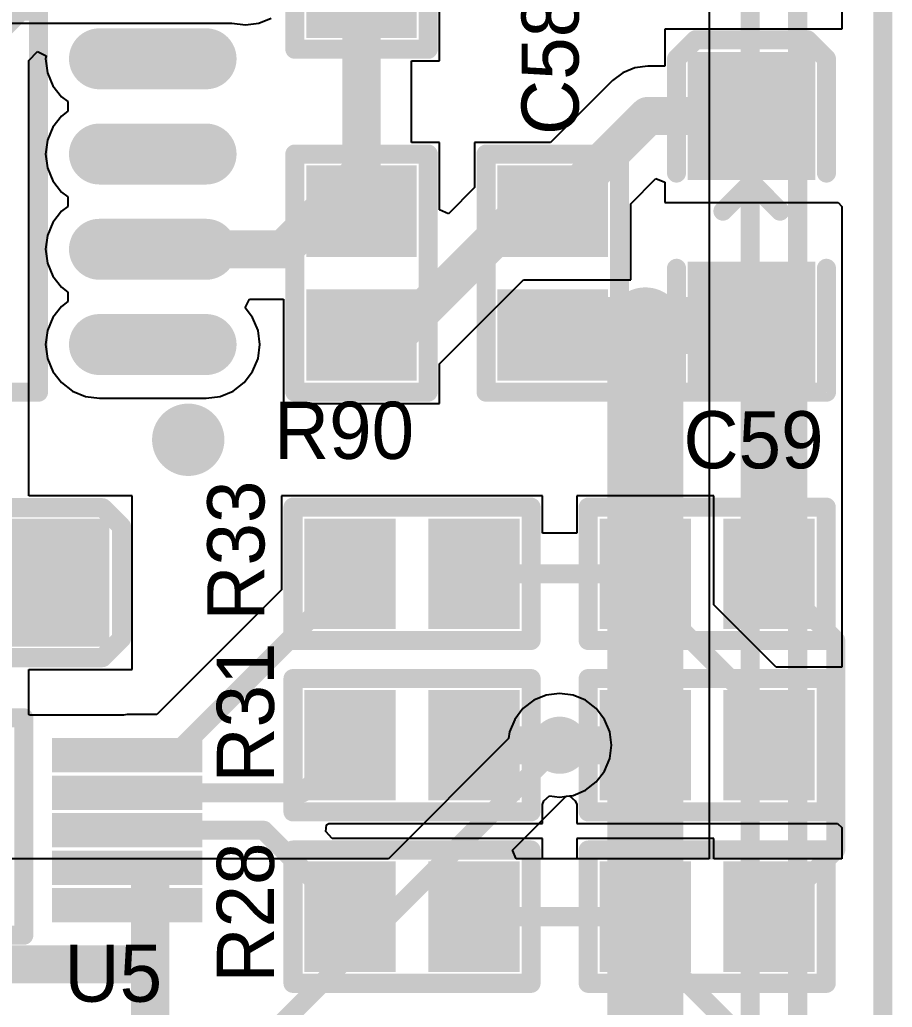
# Model space of a CAD drawing. Extents: x 1012 to 1122, y 1012 to 1122.
# Drawn here: x 1110.27 to 1121.91, y 1055.17 to 1068.34 of the extents above; entities that cross this region are included whole.
import ezdxf

# ---------------------------------------------------------------- set-up
doc = ezdxf.new("R2010")
doc.units = 0
doc.layers.get('0').update_dxf_attribs({"linetype": 'CONTINUOUS'})
for name, color, linetype in [('BOTTOMLAYER', 5, 'CONTINUOUS'), ('BOTTOMSOLDER', 6, 'CONTINUOUS'), ('KEEPOUTLAYER', 6, 'CONTINUOUS'), ('MECHANICAL1', 6, 'CONTINUOUS'), ('MULTILAYER', 9, 'CONTINUOUS'), ('TOPLAYER', 1, 'CONTINUOUS'), ('TOPOVERLAY', 2, 'CONTINUOUS'), ('TOPPASTE', 8, 'CONTINUOUS'), ('TOPSOLDER', 216, 'CONTINUOUS')]:
    doc.layers.add(name, color=color, linetype=linetype)

# ---------------------------------------------------------------- blocks, each defined once
blk = doc.blocks.new('CC0603_10')
at = {"layer": 'TOPLAYER'}
for points in [[(-0.508, -0.635), (0.508, -0.635), (-0.508, 0.635), (0.508, 0.635)], [(1.143, -0.635), (2.159, -0.635), (1.143, 0.635), (2.159, 0.635)]]:
    blk.add_solid(points, dxfattribs=at)
at = {"layer": 'TOPOVERLAY', "const_width": 0.254}
for points in [[(-0.762, -0.889), (-0.762, 0.889)], [(-0.762, 0.889), (-0.508, 0.889)], [(-0.508, 0.889), (2.413, 0.889)], [(2.413, -0.889), (2.413, 0.889)], [(-0.762, -0.889), (2.413, -0.889)]]:
    blk.add_lwpolyline(points, dxfattribs=at)
at = {"layer": 'TOPOVERLAY', "const_width": 0.127}
for points in [[(-0.8255, 0.889, 1), (-0.6985, 0.889, 1)], [(-0.8255, 0.889, 1), (-0.6985, 0.889, 1)], [(-0.5715, 0.889, 1), (-0.4445, 0.889, 1)], [(-0.5715, 0.889, 1), (-0.4445, 0.889, 1)], [(2.3495, 0.889, 1), (2.4765, 0.889, 1)], [(2.3495, 0.889, 1), (2.4765, 0.889, 1)], [(-0.8255, -0.889, 1), (-0.6985, -0.889, 1)], [(-0.8255, -0.889, 1), (-0.6985, -0.889, 1)], [(2.3495, -0.889, 1), (2.4765, -0.889, 1)], [(2.3495, -0.889, 1), (2.4765, -0.889, 1)]]:
    blk.add_lwpolyline(points, format="xyb", close=True, dxfattribs=at)
at = {"layer": 'TOPPASTE'}
for points in [[(-0.508, -0.635), (0.508, -0.635), (-0.508, 0.635), (0.508, 0.635)], [(1.143, -0.635), (2.159, -0.635), (1.143, 0.635), (2.159, 0.635)]]:
    blk.add_solid(points, dxfattribs=at)
at = {"layer": 'TOPSOLDER'}
for points in [[(-0.6096, -0.7366), (0.6096, -0.7366), (-0.6096, 0.7366), (0.6096, 0.7366)], [(1.0414, -0.7366), (2.2606, -0.7366), (1.0414, 0.7366), (2.2606, 0.7366)]]:
    blk.add_solid(points, dxfattribs=at)
blk = doc.blocks.new('CC0603_11')
at = {"layer": 'TOPLAYER'}
for points in [[(-0.508, -0.635), (0.508, -0.635), (-0.508, 0.635), (0.508, 0.635)], [(1.143, -0.635), (2.159, -0.635), (1.143, 0.635), (2.159, 0.635)]]:
    blk.add_solid(points, dxfattribs=at)
at = {"layer": 'TOPOVERLAY', "const_width": 0.254}
for points in [[(-0.762, -0.889), (-0.762, 0.889)], [(-0.762, 0.889), (-0.508, 0.889)], [(-0.508, 0.889), (2.413, 0.889)], [(2.413, -0.889), (2.413, 0.889)], [(-0.762, -0.889), (2.413, -0.889)]]:
    blk.add_lwpolyline(points, dxfattribs=at)
at = {"layer": 'TOPOVERLAY', "const_width": 0.127}
for points in [[(-0.8255, 0.889, 1), (-0.6985, 0.889, 1)], [(-0.8255, 0.889, 1), (-0.6985, 0.889, 1)], [(-0.5715, 0.889, 1), (-0.4445, 0.889, 1)], [(-0.5715, 0.889, 1), (-0.4445, 0.889, 1)], [(2.3495, 0.889, 1), (2.4765, 0.889, 1)], [(2.3495, 0.889, 1), (2.4765, 0.889, 1)], [(-0.8255, -0.889, 1), (-0.6985, -0.889, 1)], [(-0.8255, -0.889, 1), (-0.6985, -0.889, 1)], [(2.3495, -0.889, 1), (2.4765, -0.889, 1)], [(2.3495, -0.889, 1), (2.4765, -0.889, 1)]]:
    blk.add_lwpolyline(points, format="xyb", close=True, dxfattribs=at)
at = {"layer": 'TOPPASTE'}
for points in [[(-0.508, -0.635), (0.508, -0.635), (-0.508, 0.635), (0.508, 0.635)], [(1.143, -0.635), (2.159, -0.635), (1.143, 0.635), (2.159, 0.635)]]:
    blk.add_solid(points, dxfattribs=at)
at = {"layer": 'TOPSOLDER'}
for points in [[(-0.6096, -0.7366), (0.6096, -0.7366), (-0.6096, 0.7366), (0.6096, 0.7366)], [(1.0414, -0.7366), (2.2606, -0.7366), (1.0414, 0.7366), (2.2606, 0.7366)]]:
    blk.add_solid(points, dxfattribs=at)
blk = doc.blocks.new('CA3216_45')
at = {"layer": 'TOPLAYER'}
for points in [[(-0.75, -0.75), (0.75, -0.75), (-0.75, 0.75), (0.75, 0.75)], [(2.044, -0.75), (3.544, -0.75), (2.044, 0.75), (3.544, 0.75)]]:
    blk.add_solid(points, dxfattribs=at)
at = {"layer": 'TOPOVERLAY', "const_width": 0.254}
for points in [[(-0.762, 1), (-1.016, 0.746)], [(0.762, 1), (-0.762, 1)], [(3.683, 1), (2.032, 1)], [(3.683, 1), (3.683, -1)], [(-1.016, 0.746), (-1.016, -0.746)], [(1.27, 0.381), (0.889, 0)], [(1.27, -0.381), (0.889, 0)], [(-0.762, -1), (-1.016, -0.746)], [(0.762, -1), (-0.762, -1)], [(3.683, -1), (2.032, -1)]]:
    blk.add_lwpolyline(points, dxfattribs=at)
at = {"layer": 'TOPOVERLAY', "const_width": 0.127}
for points in [[(-0.825, 1, 1), (-0.699, 1, 1)], [(-0.825, 1, 1), (-0.699, 1, 1)], [(0.699, 1, 1), (0.825, 1, 1)], [(1.968, 1, 1), (2.095, 1, 1)], [(3.619, 1, 1), (3.747, 1, 1)], [(3.619, 1, 1), (3.747, 1, 1)], [(-1.079, 0.746, 1), (-0.952, 0.746, 1)], [(-1.079, 0.746, 1), (-0.952, 0.746, 1)], [(1.206, 0.381, 1), (1.333, 0.381, 1)], [(0.825, 0, 1), (0.952, 0, 1)], [(0.825, 0, 1), (0.952, 0, 1)], [(1.206, -0.381, 1), (1.333, -0.381, 1)], [(-1.079, -0.746, 1), (-0.952, -0.746, 1)], [(-1.079, -0.746, 1), (-0.952, -0.746, 1)], [(-0.825, -1, 1), (-0.699, -1, 1)], [(-0.825, -1, 1), (-0.699, -1, 1)], [(0.699, -1, 1), (0.825, -1, 1)], [(1.968, -1, 1), (2.095, -1, 1)], [(3.619, -1, 1), (3.747, -1, 1)], [(3.619, -1, 1), (3.747, -1, 1)]]:
    blk.add_lwpolyline(points, format="xyb", close=True, dxfattribs=at)
at = {"layer": 'TOPPASTE'}
for points in [[(-0.75, -0.75), (0.75, -0.75), (-0.75, 0.75), (0.75, 0.75)], [(2.044, -0.75), (3.544, -0.75), (2.044, 0.75), (3.544, 0.75)]]:
    blk.add_solid(points, dxfattribs=at)
at = {"layer": 'TOPSOLDER'}
for points in [[(-0.852, -0.852), (0.852, -0.852), (-0.852, 0.852), (0.852, 0.852)], [(1.942, -0.852), (3.646, -0.852), (1.942, 0.852), (3.646, 0.852)]]:
    blk.add_solid(points, dxfattribs=at)
blk = doc.blocks.new('CC0603_154')
at = {"layer": 'TOPLAYER'}
for points in [[(-0.508, -0.635), (0.508, -0.635), (-0.508, 0.635), (0.508, 0.635)], [(1.143, -0.635), (2.159, -0.635), (1.143, 0.635), (2.159, 0.635)]]:
    blk.add_solid(points, dxfattribs=at)
at = {"layer": 'TOPOVERLAY', "const_width": 0.254}
for points in [[(-0.508, 0.889), (-0.762, 0.889)], [(-0.762, 0.889), (-0.762, -0.889)], [(2.413, 0.889), (-0.508, 0.889)], [(2.413, 0.889), (2.413, -0.889)], [(2.413, -0.889), (-0.762, -0.889)]]:
    blk.add_lwpolyline(points, dxfattribs=at)
at = {"layer": 'TOPOVERLAY', "const_width": 0.127}
for points in [[(-0.8255, 0.889, 1), (-0.6985, 0.889, 1)], [(-0.8255, 0.889, 1), (-0.6985, 0.889, 1)], [(-0.5715, 0.889, 1), (-0.4445, 0.889, 1)], [(-0.5715, 0.889, 1), (-0.4445, 0.889, 1)], [(2.3495, 0.889, 1), (2.4765, 0.889, 1)], [(2.3495, 0.889, 1), (2.4765, 0.889, 1)], [(-0.8255, -0.889, 1), (-0.6985, -0.889, 1)], [(-0.8255, -0.889, 1), (-0.6985, -0.889, 1)], [(2.3495, -0.889, 1), (2.4765, -0.889, 1)], [(2.3495, -0.889, 1), (2.4765, -0.889, 1)]]:
    blk.add_lwpolyline(points, format="xyb", close=True, dxfattribs=at)
at = {"layer": 'TOPPASTE'}
for points in [[(-0.508, -0.635), (0.508, -0.635), (-0.508, 0.635), (0.508, 0.635)], [(1.143, -0.635), (2.159, -0.635), (1.143, 0.635), (2.159, 0.635)]]:
    blk.add_solid(points, dxfattribs=at)
at = {"layer": 'TOPSOLDER'}
for points in [[(-0.6096, -0.7366), (0.6096, -0.7366), (-0.6096, 0.7366), (0.6096, 0.7366)], [(1.0414, -0.7366), (2.2606, -0.7366), (1.0414, 0.7366), (2.2606, 0.7366)]]:
    blk.add_solid(points, dxfattribs=at)
blk = doc.blocks.new('CC0603_157')
at = {"layer": 'TOPLAYER'}
for points in [[(-0.508, -0.635), (0.508, -0.635), (-0.508, 0.635), (0.508, 0.635)], [(1.143, -0.635), (2.159, -0.635), (1.143, 0.635), (2.159, 0.635)]]:
    blk.add_solid(points, dxfattribs=at)
at = {"layer": 'TOPOVERLAY', "const_width": 0.254}
for points in [[(-0.508, 0.889), (-0.762, 0.889)], [(-0.762, 0.889), (-0.762, -0.889)], [(2.413, 0.889), (-0.508, 0.889)], [(2.413, 0.889), (2.413, -0.889)], [(2.413, -0.889), (-0.762, -0.889)]]:
    blk.add_lwpolyline(points, dxfattribs=at)
at = {"layer": 'TOPOVERLAY', "const_width": 0.127}
for points in [[(-0.8255, 0.889, 1), (-0.6985, 0.889, 1)], [(-0.8255, 0.889, 1), (-0.6985, 0.889, 1)], [(-0.5715, 0.889, 1), (-0.4445, 0.889, 1)], [(-0.5715, 0.889, 1), (-0.4445, 0.889, 1)], [(2.3495, 0.889, 1), (2.4765, 0.889, 1)], [(2.3495, 0.889, 1), (2.4765, 0.889, 1)], [(-0.8255, -0.889, 1), (-0.6985, -0.889, 1)], [(-0.8255, -0.889, 1), (-0.6985, -0.889, 1)], [(2.3495, -0.889, 1), (2.4765, -0.889, 1)], [(2.3495, -0.889, 1), (2.4765, -0.889, 1)]]:
    blk.add_lwpolyline(points, format="xyb", close=True, dxfattribs=at)
at = {"layer": 'TOPPASTE'}
for points in [[(-0.508, -0.635), (0.508, -0.635), (-0.508, 0.635), (0.508, 0.635)], [(1.143, -0.635), (2.159, -0.635), (1.143, 0.635), (2.159, 0.635)]]:
    blk.add_solid(points, dxfattribs=at)
at = {"layer": 'TOPSOLDER'}
for points in [[(-0.6096, -0.7366), (0.6096, -0.7366), (-0.6096, 0.7366), (0.6096, 0.7366)], [(1.0414, -0.7366), (2.2606, -0.7366), (1.0414, 0.7366), (2.2606, 0.7366)]]:
    blk.add_solid(points, dxfattribs=at)
blk = doc.blocks.new('CC0603_159')
at = {"layer": 'TOPLAYER'}
for points in [[(-0.508, -0.635), (0.508, -0.635), (-0.508, 0.635), (0.508, 0.635)], [(1.143, -0.635), (2.159, -0.635), (1.143, 0.635), (2.159, 0.635)]]:
    blk.add_solid(points, dxfattribs=at)
at = {"layer": 'TOPOVERLAY', "const_width": 0.254}
for points in [[(-0.508, 0.889), (-0.762, 0.889)], [(-0.762, 0.889), (-0.762, -0.889)], [(2.413, 0.889), (-0.508, 0.889)], [(2.413, 0.889), (2.413, -0.889)], [(2.413, -0.889), (-0.762, -0.889)]]:
    blk.add_lwpolyline(points, dxfattribs=at)
at = {"layer": 'TOPOVERLAY', "const_width": 0.127}
for points in [[(-0.8255, 0.889, 1), (-0.6985, 0.889, 1)], [(-0.8255, 0.889, 1), (-0.6985, 0.889, 1)], [(-0.5715, 0.889, 1), (-0.4445, 0.889, 1)], [(-0.5715, 0.889, 1), (-0.4445, 0.889, 1)], [(2.3495, 0.889, 1), (2.4765, 0.889, 1)], [(2.3495, 0.889, 1), (2.4765, 0.889, 1)], [(-0.8255, -0.889, 1), (-0.6985, -0.889, 1)], [(-0.8255, -0.889, 1), (-0.6985, -0.889, 1)], [(2.3495, -0.889, 1), (2.4765, -0.889, 1)], [(2.3495, -0.889, 1), (2.4765, -0.889, 1)]]:
    blk.add_lwpolyline(points, format="xyb", close=True, dxfattribs=at)
at = {"layer": 'TOPPASTE'}
for points in [[(-0.508, -0.635), (0.508, -0.635), (-0.508, 0.635), (0.508, 0.635)], [(1.143, -0.635), (2.159, -0.635), (1.143, 0.635), (2.159, 0.635)]]:
    blk.add_solid(points, dxfattribs=at)
at = {"layer": 'TOPSOLDER'}
for points in [[(-0.6096, -0.7366), (0.6096, -0.7366), (-0.6096, 0.7366), (0.6096, 0.7366)], [(1.0414, -0.7366), (2.2606, -0.7366), (1.0414, 0.7366), (2.2606, 0.7366)]]:
    blk.add_solid(points, dxfattribs=at)
blk = doc.blocks.new('CC0603_160')
at = {"layer": 'TOPLAYER'}
for points in [[(-0.508, -0.635), (0.508, -0.635), (-0.508, 0.635), (0.508, 0.635)], [(1.143, -0.635), (2.159, -0.635), (1.143, 0.635), (2.159, 0.635)]]:
    blk.add_solid(points, dxfattribs=at)
at = {"layer": 'TOPOVERLAY', "const_width": 0.254}
for points in [[(-0.762, 0.889), (-0.508, 0.889)], [(-0.762, -0.889), (-0.762, 0.889)], [(-0.508, 0.889), (2.413, 0.889)], [(2.413, -0.889), (2.413, 0.889)], [(-0.762, -0.889), (2.413, -0.889)]]:
    blk.add_lwpolyline(points, dxfattribs=at)
at = {"layer": 'TOPOVERLAY', "const_width": 0.127}
for points in [[(-0.8255, 0.889, 1), (-0.6985, 0.889, 1)], [(-0.8255, 0.889, 1), (-0.6985, 0.889, 1)], [(-0.5715, 0.889, 1), (-0.4445, 0.889, 1)], [(-0.5715, 0.889, 1), (-0.4445, 0.889, 1)], [(2.3495, 0.889, 1), (2.4765, 0.889, 1)], [(2.3495, 0.889, 1), (2.4765, 0.889, 1)], [(-0.8255, -0.889, 1), (-0.6985, -0.889, 1)], [(-0.8255, -0.889, 1), (-0.6985, -0.889, 1)], [(2.3495, -0.889, 1), (2.4765, -0.889, 1)], [(2.3495, -0.889, 1), (2.4765, -0.889, 1)]]:
    blk.add_lwpolyline(points, format="xyb", close=True, dxfattribs=at)
at = {"layer": 'TOPPASTE'}
for points in [[(-0.508, -0.635), (0.508, -0.635), (-0.508, 0.635), (0.508, 0.635)], [(1.143, -0.635), (2.159, -0.635), (1.143, 0.635), (2.159, 0.635)]]:
    blk.add_solid(points, dxfattribs=at)
at = {"layer": 'TOPSOLDER'}
for points in [[(-0.6096, -0.7366), (0.6096, -0.7366), (-0.6096, 0.7366), (0.6096, 0.7366)], [(1.0414, -0.7366), (2.2606, -0.7366), (1.0414, 0.7366), (2.2606, 0.7366)]]:
    blk.add_solid(points, dxfattribs=at)
blk = doc.blocks.new('MS10_236')
at = {"layer": 'TOPLAYER'}
for points in [[(0.127, 3.98), (0.127, 5.78), (-0.127, 3.98), (-0.127, 5.78)], [(0.627, 3.98), (0.627, 5.78), (0.373, 3.98), (0.373, 5.78)], [(1.127, 3.98), (1.127, 5.78), (0.873, 3.98), (0.873, 5.78)], [(1.627, 3.98), (1.627, 5.78), (1.373, 3.98), (1.373, 5.78)], [(2.127, 3.98), (2.127, 5.78), (1.873, 3.98), (1.873, 5.78)], [(0.127, -0.9), (0.127, 0.9), (-0.127, -0.9), (-0.127, 0.9)], [(0.627, -0.9), (0.627, 0.9), (0.373, -0.9), (0.373, 0.9)], [(1.127, -0.9), (1.127, 0.9), (0.873, -0.9), (0.873, 0.9)], [(1.627, -0.9), (1.627, 0.9), (1.373, -0.9), (1.373, 0.9)], [(2.127, -0.9), (2.127, 0.9), (1.873, -0.9), (1.873, 0.9)]]:
    blk.add_solid(points, dxfattribs=at)
at = {"layer": 'TOPOVERLAY', "const_width": 0.254}
for points in [[(-0.4, 3.58), (-0.4, 1.38)], [(-0.4, 3.58), (2.5, 3.58)], [(2.5, 3.58), (2.5, 1.38)], [(-0.4, 1.38), (2.5, 1.38)]]:
    blk.add_lwpolyline(points, dxfattribs=at)
at = {"layer": 'TOPOVERLAY'}
for points, const_width in [([(-0.463, 3.58, 1), (-0.336, 3.58, 1)], 0.127), ([(-0.463, 3.58, 1), (-0.336, 3.58, 1)], 0.127), ([(2.436, 3.58, 1), (2.563, 3.58, 1)], 0.127), ([(2.436, 3.58, 1), (2.563, 3.58, 1)], 0.127), ([(0.203, 1.908, 1), (0.003, 1.908, 1)], 0.254), ([(-0.06, 1.908, 1), (0.067, 1.908, 1)], 0.127), ([(0.14, 1.908, 1), (0.267, 1.908, 1)], 0.127), ([(-0.463, 1.38, 1), (-0.336, 1.38, 1)], 0.127), ([(-0.463, 1.38, 1), (-0.336, 1.38, 1)], 0.127), ([(2.436, 1.38, 1), (2.563, 1.38, 1)], 0.127), ([(2.436, 1.38, 1), (2.563, 1.38, 1)], 0.127)]:
    blk.add_lwpolyline(points, format="xyb", close=True, dxfattribs=dict(at, const_width=const_width))
at = {"layer": 'TOPPASTE'}
for points in [[(0.127, 3.98), (0.127, 5.78), (-0.127, 3.98), (-0.127, 5.78)], [(0.627, 3.98), (0.627, 5.78), (0.373, 3.98), (0.373, 5.78)], [(1.127, 3.98), (1.127, 5.78), (0.873, 3.98), (0.873, 5.78)], [(1.627, 3.98), (1.627, 5.78), (1.373, 3.98), (1.373, 5.78)], [(2.127, 3.98), (2.127, 5.78), (1.873, 3.98), (1.873, 5.78)], [(0.127, -0.9), (0.127, 0.9), (-0.127, -0.9), (-0.127, 0.9)], [(0.627, -0.9), (0.627, 0.9), (0.373, -0.9), (0.373, 0.9)], [(1.127, -0.9), (1.127, 0.9), (0.873, -0.9), (0.873, 0.9)], [(1.627, -0.9), (1.627, 0.9), (1.373, -0.9), (1.373, 0.9)], [(2.127, -0.9), (2.127, 0.9), (1.873, -0.9), (1.873, 0.9)]]:
    blk.add_solid(points, dxfattribs=at)
at = {"layer": 'TOPSOLDER'}
for points in [[(0.229, 3.878), (0.229, 5.882), (-0.229, 3.878), (-0.229, 5.882)], [(0.729, 3.878), (0.729, 5.882), (0.271, 3.878), (0.271, 5.882)], [(1.229, 3.878), (1.229, 5.882), (0.771, 3.878), (0.771, 5.882)], [(1.729, 3.878), (1.729, 5.882), (1.271, 3.878), (1.271, 5.882)], [(2.229, 3.878), (2.229, 5.882), (1.771, 3.878), (1.771, 5.882)], [(0.229, -1.002), (0.229, 1.002), (-0.229, -1.002), (-0.229, 1.002)], [(0.729, -1.002), (0.729, 1.002), (0.271, -1.002), (0.271, 1.002)], [(1.229, -1.002), (1.229, 1.002), (0.771, -1.002), (0.771, 1.002)], [(1.729, -1.002), (1.729, 1.002), (1.271, -1.002), (1.271, 1.002)], [(2.229, -1.002), (2.229, 1.002), (1.771, -1.002), (1.771, 1.002)]]:
    blk.add_solid(points, dxfattribs=at)
blk = doc.blocks.new('CC0603_260')
at = {"layer": 'TOPLAYER'}
for points in [[(-0.508, -0.635), (0.508, -0.635), (-0.508, 0.635), (0.508, 0.635)], [(1.143, -0.635), (2.159, -0.635), (1.143, 0.635), (2.159, 0.635)]]:
    blk.add_solid(points, dxfattribs=at)
at = {"layer": 'TOPOVERLAY', "const_width": 0.254}
for points in [[(-0.762, 0.889), (-0.508, 0.889)], [(-0.762, 0.889), (-0.762, -0.889)], [(-0.508, 0.889), (2.413, 0.889)], [(2.413, 0.889), (2.413, -0.889)], [(-0.762, -0.889), (2.413, -0.889)]]:
    blk.add_lwpolyline(points, dxfattribs=at)
at = {"layer": 'TOPOVERLAY', "const_width": 0.127}
for points in [[(-0.8255, 0.889, 1), (-0.6985, 0.889, 1)], [(-0.8255, 0.889, 1), (-0.6985, 0.889, 1)], [(-0.5715, 0.889, 1), (-0.4445, 0.889, 1)], [(-0.5715, 0.889, 1), (-0.4445, 0.889, 1)], [(2.3495, 0.889, 1), (2.4765, 0.889, 1)], [(2.3495, 0.889, 1), (2.4765, 0.889, 1)], [(-0.8255, -0.889, 1), (-0.6985, -0.889, 1)], [(-0.8255, -0.889, 1), (-0.6985, -0.889, 1)], [(2.3495, -0.889, 1), (2.4765, -0.889, 1)], [(2.3495, -0.889, 1), (2.4765, -0.889, 1)]]:
    blk.add_lwpolyline(points, format="xyb", close=True, dxfattribs=at)
at = {"layer": 'TOPPASTE'}
for points in [[(-0.508, -0.635), (0.508, -0.635), (-0.508, 0.635), (0.508, 0.635)], [(1.143, -0.635), (2.159, -0.635), (1.143, 0.635), (2.159, 0.635)]]:
    blk.add_solid(points, dxfattribs=at)
at = {"layer": 'TOPSOLDER'}
for points in [[(-0.6096, -0.7366), (0.6096, -0.7366), (-0.6096, 0.7366), (0.6096, 0.7366)], [(1.0414, -0.7366), (2.2606, -0.7366), (1.0414, 0.7366), (2.2606, 0.7366)]]:
    blk.add_solid(points, dxfattribs=at)
blk = doc.blocks.new('CA3216_261')
at = {"layer": 'TOPLAYER'}
for points in [[(-0.75, -0.75), (0.75, -0.75), (-0.75, 0.75), (0.75, 0.75)], [(2.044, -0.75), (3.544, -0.75), (2.044, 0.75), (3.544, 0.75)]]:
    blk.add_solid(points, dxfattribs=at)
at = {"layer": 'TOPOVERLAY', "const_width": 0.254}
for points in [[(-1.016, 0.746), (-0.762, 1)], [(0.762, 1), (-0.762, 1)], [(3.683, 1), (2.032, 1)], [(3.683, -1), (3.683, 1)], [(-1.016, -0.746), (-1.016, 0.746)], [(0.889, 0), (1.27, 0.381)], [(1.27, -0.381), (0.889, 0)], [(-0.762, -1), (-1.016, -0.746)], [(0.762, -1), (-0.762, -1)], [(3.683, -1), (2.032, -1)]]:
    blk.add_lwpolyline(points, dxfattribs=at)
at = {"layer": 'TOPOVERLAY', "const_width": 0.127}
for points in [[(-0.825, 1, 1), (-0.699, 1, 1)], [(-0.825, 1, 1), (-0.699, 1, 1)], [(0.699, 1, 1), (0.825, 1, 1)], [(1.968, 1, 1), (2.095, 1, 1)], [(3.619, 1, 1), (3.747, 1, 1)], [(3.619, 1, 1), (3.747, 1, 1)], [(-1.079, 0.746, 1), (-0.952, 0.746, 1)], [(-1.079, 0.746, 1), (-0.952, 0.746, 1)], [(1.206, 0.381, 1), (1.333, 0.381, 1)], [(0.825, 0, 1), (0.952, 0, 1)], [(0.825, 0, 1), (0.952, 0, 1)], [(1.206, -0.381, 1), (1.333, -0.381, 1)], [(-1.079, -0.746, 1), (-0.952, -0.746, 1)], [(-1.079, -0.746, 1), (-0.952, -0.746, 1)], [(-0.825, -1, 1), (-0.699, -1, 1)], [(-0.825, -1, 1), (-0.699, -1, 1)], [(0.699, -1, 1), (0.825, -1, 1)], [(1.968, -1, 1), (2.095, -1, 1)], [(3.619, -1, 1), (3.747, -1, 1)], [(3.619, -1, 1), (3.747, -1, 1)]]:
    blk.add_lwpolyline(points, format="xyb", close=True, dxfattribs=at)
at = {"layer": 'TOPPASTE'}
for points in [[(-0.75, -0.75), (0.75, -0.75), (-0.75, 0.75), (0.75, 0.75)], [(2.044, -0.75), (3.544, -0.75), (2.044, 0.75), (3.544, 0.75)]]:
    blk.add_solid(points, dxfattribs=at)
at = {"layer": 'TOPSOLDER'}
for points in [[(-0.852, -0.852), (0.852, -0.852), (-0.852, 0.852), (0.852, 0.852)], [(1.942, -0.852), (3.646, -0.852), (1.942, 0.852), (3.646, 0.852)]]:
    blk.add_solid(points, dxfattribs=at)
blk = doc.blocks.new('CC0603_264')
at = {"layer": 'TOPLAYER'}
for points in [[(-0.508, -0.635), (0.508, -0.635), (-0.508, 0.635), (0.508, 0.635)], [(1.143, -0.635), (2.159, -0.635), (1.143, 0.635), (2.159, 0.635)]]:
    blk.add_solid(points, dxfattribs=at)
at = {"layer": 'TOPOVERLAY', "const_width": 0.254}
for points in [[(-0.762, 0.889), (-0.508, 0.889)], [(-0.762, 0.889), (-0.762, -0.889)], [(-0.508, 0.889), (2.413, 0.889)], [(2.413, 0.889), (2.413, -0.889)], [(-0.762, -0.889), (2.413, -0.889)]]:
    blk.add_lwpolyline(points, dxfattribs=at)
at = {"layer": 'TOPOVERLAY', "const_width": 0.127}
for points in [[(-0.8255, 0.889, 1), (-0.6985, 0.889, 1)], [(-0.8255, 0.889, 1), (-0.6985, 0.889, 1)], [(-0.5715, 0.889, 1), (-0.4445, 0.889, 1)], [(-0.5715, 0.889, 1), (-0.4445, 0.889, 1)], [(2.3495, 0.889, 1), (2.4765, 0.889, 1)], [(2.3495, 0.889, 1), (2.4765, 0.889, 1)], [(-0.8255, -0.889, 1), (-0.6985, -0.889, 1)], [(-0.8255, -0.889, 1), (-0.6985, -0.889, 1)], [(2.3495, -0.889, 1), (2.4765, -0.889, 1)], [(2.3495, -0.889, 1), (2.4765, -0.889, 1)]]:
    blk.add_lwpolyline(points, format="xyb", close=True, dxfattribs=at)
at = {"layer": 'TOPPASTE'}
for points in [[(-0.508, -0.635), (0.508, -0.635), (-0.508, 0.635), (0.508, 0.635)], [(1.143, -0.635), (2.159, -0.635), (1.143, 0.635), (2.159, 0.635)]]:
    blk.add_solid(points, dxfattribs=at)
at = {"layer": 'TOPSOLDER'}
for points in [[(-0.6096, -0.7366), (0.6096, -0.7366), (-0.6096, 0.7366), (0.6096, 0.7366)], [(1.0414, -0.7366), (2.2606, -0.7366), (1.0414, 0.7366), (2.2606, 0.7366)]]:
    blk.add_solid(points, dxfattribs=at)
blk = doc.blocks.new('SO_8_265')
at = {"layer": 'TOPLAYER', "const_width": 0.6096}
for points in [[(0.7112, 0), (-0.7112, 0)], [(6.2992, 0), (4.8768, 0)], [(0.7112, -1.27), (-0.7112, -1.27)], [(6.2992, -1.27), (4.8768, -1.27)], [(0.7112, -2.54), (-0.7112, -2.54)], [(6.2992, -2.54), (4.8768, -2.54)], [(0.7112, -3.81), (-0.7112, -3.81)], [(6.2992, -3.81), (4.8768, -3.81)]]:
    blk.add_lwpolyline(points, dxfattribs=at)
at = {"layer": 'TOPLAYER', "const_width": 0.3048}
for points in [[(-0.8636, 0, 1), (-0.5588, 0, 1)], [(0.5588, 0, 1), (0.8636, 0, 1)], [(4.7244, 0, 1), (5.0292, 0, 1)], [(6.1468, 0, 1), (6.4516, 0, 1)], [(-0.8636, -1.27, 1), (-0.5588, -1.27, 1)], [(0.5588, -1.27, 1), (0.8636, -1.27, 1)], [(4.7244, -1.27, 1), (5.0292, -1.27, 1)], [(6.1468, -1.27, 1), (6.4516, -1.27, 1)], [(-0.8636, -2.54, 1), (-0.5588, -2.54, 1)], [(0.5588, -2.54, 1), (0.8636, -2.54, 1)], [(4.7244, -2.54, 1), (5.0292, -2.54, 1)], [(6.1468, -2.54, 1), (6.4516, -2.54, 1)], [(-0.8636, -3.81, 1), (-0.5588, -3.81, 1)], [(0.5588, -3.81, 1), (0.8636, -3.81, 1)], [(4.7244, -3.81, 1), (5.0292, -3.81, 1)], [(6.1468, -3.81, 1), (6.4516, -3.81, 1)]]:
    blk.add_lwpolyline(points, format="xyb", close=True, dxfattribs=at)
at = {"layer": 'TOPOVERLAY', "const_width": 0.254}
for points in [[(1.524, 0.635), (2.159, 0.635)], [(1.524, -4.445), (1.524, 0.635)], [(3.429, 0.635), (4.064, 0.635)], [(4.064, -4.445), (4.064, 0.635)], [(1.524, -4.445), (4.064, -4.445)]]:
    blk.add_lwpolyline(points, dxfattribs=at)
at = {"layer": 'TOPOVERLAY', "const_width": 0.127}
for points in [[(1.4605, 0.635, 1), (1.5875, 0.635, 1)], [(1.4605, 0.635, 1), (1.5875, 0.635, 1)], [(2.0955, 0.635, 1), (2.2225, 0.635, 1)], [(2.0955, 0.635, 1), (2.2225, 0.635, 1)], [(3.3655, 0.635, 1), (3.4925, 0.635, 1)], [(3.3655, 0.635, 1), (3.4925, 0.635, 1)], [(4.0005, 0.635, 1), (4.1275, 0.635, 1)], [(4.0005, 0.635, 1), (4.1275, 0.635, 1)], [(1.4605, -4.445, 1), (1.5875, -4.445, 1)], [(1.4605, -4.445, 1), (1.5875, -4.445, 1)], [(4.0005, -4.445, 1), (4.1275, -4.445, 1)], [(4.0005, -4.445, 1), (4.1275, -4.445, 1)]]:
    blk.add_lwpolyline(points, format="xyb", close=True, dxfattribs=at)
at = {"layer": 'TOPOVERLAY', "const_width": 0.254}
blk.add_lwpolyline([(3.429, 0.635, -1), (2.159, 0.635)], format="xyb", dxfattribs=at)
at = {"layer": 'TOPPASTE', "const_width": 0.6096}
for points in [[(0.7112, 0), (-0.7112, 0)], [(6.2992, 0), (4.8768, 0)], [(0.7112, -1.27), (-0.7112, -1.27)], [(6.2992, -1.27), (4.8768, -1.27)], [(0.7112, -2.54), (-0.7112, -2.54)], [(6.2992, -2.54), (4.8768, -2.54)], [(0.7112, -3.81), (-0.7112, -3.81)], [(6.2992, -3.81), (4.8768, -3.81)]]:
    blk.add_lwpolyline(points, dxfattribs=at)
at = {"layer": 'TOPPASTE', "const_width": 0.3048}
for points in [[(-0.8636, 0, 1), (-0.5588, 0, 1)], [(0.5588, 0, 1), (0.8636, 0, 1)], [(4.7244, 0, 1), (5.0292, 0, 1)], [(6.1468, 0, 1), (6.4516, 0, 1)], [(-0.8636, -1.27, 1), (-0.5588, -1.27, 1)], [(0.5588, -1.27, 1), (0.8636, -1.27, 1)], [(4.7244, -1.27, 1), (5.0292, -1.27, 1)], [(6.1468, -1.27, 1), (6.4516, -1.27, 1)], [(-0.8636, -2.54, 1), (-0.5588, -2.54, 1)], [(0.5588, -2.54, 1), (0.8636, -2.54, 1)], [(4.7244, -2.54, 1), (5.0292, -2.54, 1)], [(6.1468, -2.54, 1), (6.4516, -2.54, 1)], [(-0.8636, -3.81, 1), (-0.5588, -3.81, 1)], [(0.5588, -3.81, 1), (0.8636, -3.81, 1)], [(4.7244, -3.81, 1), (5.0292, -3.81, 1)], [(6.1468, -3.81, 1), (6.4516, -3.81, 1)]]:
    blk.add_lwpolyline(points, format="xyb", close=True, dxfattribs=at)
at = {"layer": 'TOPSOLDER', "const_width": 0.8128}
for points in [[(0.7112, 0), (-0.7112, 0)], [(6.2992, 0), (4.8768, 0)], [(0.7112, -1.27), (-0.7112, -1.27)], [(6.2992, -1.27), (4.8768, -1.27)], [(0.7112, -2.54), (-0.7112, -2.54)], [(6.2992, -2.54), (4.8768, -2.54)], [(0.7112, -3.81), (-0.7112, -3.81)], [(6.2992, -3.81), (4.8768, -3.81)]]:
    blk.add_lwpolyline(points, dxfattribs=at)
at = {"layer": 'TOPSOLDER', "const_width": 0.4064}
for points in [[(-0.9144, 0, 1), (-0.508, 0, 1)], [(0.508, 0, 1), (0.9144, 0, 1)], [(4.6736, 0, 1), (5.08, 0, 1)], [(6.096, 0, 1), (6.5024, 0, 1)], [(-0.9144, -1.27, 1), (-0.508, -1.27, 1)], [(0.508, -1.27, 1), (0.9144, -1.27, 1)], [(4.6736, -1.27, 1), (5.08, -1.27, 1)], [(6.096, -1.27, 1), (6.5024, -1.27, 1)], [(-0.9144, -2.54, 1), (-0.508, -2.54, 1)], [(0.508, -2.54, 1), (0.9144, -2.54, 1)], [(4.6736, -2.54, 1), (5.08, -2.54, 1)], [(6.096, -2.54, 1), (6.5024, -2.54, 1)], [(-0.9144, -3.81, 1), (-0.508, -3.81, 1)], [(0.508, -3.81, 1), (0.9144, -3.81, 1)], [(4.6736, -3.81, 1), (5.08, -3.81, 1)], [(6.096, -3.81, 1), (6.5024, -3.81, 1)]]:
    blk.add_lwpolyline(points, format="xyb", close=True, dxfattribs=at)
blk = doc.blocks.new('CC0603_294')
at = {"layer": 'TOPLAYER'}
for points in [[(-0.508, -0.635), (0.508, -0.635), (-0.508, 0.635), (0.508, 0.635)], [(1.143, -0.635), (2.159, -0.635), (1.143, 0.635), (2.159, 0.635)]]:
    blk.add_solid(points, dxfattribs=at)
at = {"layer": 'TOPOVERLAY', "const_width": 0.254}
for points in [[(-0.508, 0.889), (-0.762, 0.889)], [(-0.762, -0.889), (-0.762, 0.889)], [(2.413, 0.889), (-0.508, 0.889)], [(2.413, -0.889), (2.413, 0.889)], [(2.413, -0.889), (-0.762, -0.889)]]:
    blk.add_lwpolyline(points, dxfattribs=at)
at = {"layer": 'TOPOVERLAY', "const_width": 0.127}
for points in [[(-0.8255, 0.889, 1), (-0.6985, 0.889, 1)], [(-0.8255, 0.889, 1), (-0.6985, 0.889, 1)], [(-0.5715, 0.889, 1), (-0.4445, 0.889, 1)], [(-0.5715, 0.889, 1), (-0.4445, 0.889, 1)], [(2.3495, 0.889, 1), (2.4765, 0.889, 1)], [(2.3495, 0.889, 1), (2.4765, 0.889, 1)], [(-0.8255, -0.889, 1), (-0.6985, -0.889, 1)], [(-0.8255, -0.889, 1), (-0.6985, -0.889, 1)], [(2.3495, -0.889, 1), (2.4765, -0.889, 1)], [(2.3495, -0.889, 1), (2.4765, -0.889, 1)]]:
    blk.add_lwpolyline(points, format="xyb", close=True, dxfattribs=at)
at = {"layer": 'TOPPASTE'}
for points in [[(-0.508, -0.635), (0.508, -0.635), (-0.508, 0.635), (0.508, 0.635)], [(1.143, -0.635), (2.159, -0.635), (1.143, 0.635), (2.159, 0.635)]]:
    blk.add_solid(points, dxfattribs=at)
at = {"layer": 'TOPSOLDER'}
for points in [[(-0.6096, -0.7366), (0.6096, -0.7366), (-0.6096, 0.7366), (0.6096, 0.7366)], [(1.0414, -0.7366), (2.2606, -0.7366), (1.0414, 0.7366), (2.2606, 0.7366)]]:
    blk.add_solid(points, dxfattribs=at)

msp = doc.modelspace()

# ---------------------------------------------------------------- linework, layer by layer
at = {"layer": 'BOTTOMLAYER'}
for p, q in [((1119.469, 1080.291), (1119.469, 1057.148)), ((1109.148, 1068.293), (1113.098, 1068.293)), ((1113.098, 1068.293), (1113.103, 1068.291)), ((1113.103, 1068.291), (1113.282, 1068.267)), ((1113.282, 1068.267), (1113.461, 1068.291)), ((1113.461, 1068.291), (1113.628, 1068.36)), ((1117.294, 1059.331), (1117.127, 1059.262)), ((1117.473, 1059.354), (1117.294, 1059.331)), ((1117.652, 1059.331), (1117.473, 1059.354)), ((1117.819, 1059.262), (1117.652, 1059.331)), ((1117.127, 1059.262), (1116.984, 1059.152)), ((1117.962, 1059.152), (1117.819, 1059.262)), ((1116.984, 1059.152), (1116.874, 1059.008)), ((1118.072, 1059.008), (1117.962, 1059.152)), ((1116.874, 1059.008), (1116.805, 1058.842)), ((1118.141, 1058.842), (1118.072, 1059.008)), ((1116.805, 1058.842), (1116.793, 1058.752)), ((1118.165, 1058.663), (1118.141, 1058.842)), ((1116.793, 1058.752), (1115.189, 1057.148)), ((1118.141, 1058.484), (1118.165, 1058.663)), ((1118.072, 1058.317), (1118.141, 1058.484)), ((1117.962, 1058.173), (1118.072, 1058.317)), ((1117.819, 1058.064), (1117.962, 1058.173)), ((1117.562, 1057.983), (1117.652, 1057.994)), ((1117.652, 1057.994), (1117.819, 1058.064)), ((1116.845, 1057.265), (1117.562, 1057.983)), ((1116.893, 1057.148), (1116.845, 1057.265)), ((1115.189, 1057.148), (1102.533, 1057.148)), ((1119.469, 1057.148), (1116.893, 1057.148))]:
    msp.add_line(p, q, dxfattribs=at)
for points, const_width in [([(1120.648, 1029.208), (1120.648, 1081.024)], 0.254), ([(1120.013, 1029.437), (1120.013, 1080.516)], 0.254), ([(1118.616, 1029.716), (1118.616, 1064.26)], 1.016), ([(1112.402, 1053.592), (1117.473, 1058.663)], 0.254)]:
    msp.add_lwpolyline(points, dxfattribs=dict(at, const_width=const_width))
for points, const_width in [([(1118.362, 1064.26, 1), (1118.87, 1064.26, 1)], 0.508), ([(1112.33, 1062.736, 1), (1112.71, 1062.736, 1)], 0.381), ([(1118.426, 1062.736, 1), (1118.806, 1062.736, 1)], 0.381), ([(1117.333, 1058.663, 1), (1117.613, 1058.663, 1)], 0.279), ([(1117.409, 1058.663, 1), (1117.536, 1058.663, 1)], 0.127)]:
    msp.add_lwpolyline(points, format="xyb", close=True, dxfattribs=dict(at, const_width=const_width))
at = {"layer": 'BOTTOMSOLDER'}
for points, const_width in [([(1112.279, 1062.736, 1), (1112.761, 1062.736, 1)], 0.483), ([(1118.375, 1062.736, 1), (1118.857, 1062.736, 1)], 0.483), ([(1117.283, 1058.663, 1), (1117.664, 1058.663, 1)], 0.381)]:
    msp.add_lwpolyline(points, format="xyb", close=True, dxfattribs=dict(at, const_width=const_width))
at = {"layer": 'KEEPOUTLAYER', "const_width": 0.254}
msp.add_lwpolyline([(1121.782, 1014.795), (1121.782, 1118.795)], dxfattribs=at)
at = {"layer": 'MECHANICAL1', "const_width": 0.254}
msp.add_lwpolyline([(1121.782, 1014.795), (1121.782, 1118.795)], dxfattribs=at)
at = {"layer": 'MULTILAYER'}
for points, const_width in [([(1112.33, 1062.736, 1), (1112.71, 1062.736, 1)], 0.381), ([(1118.426, 1062.736, 1), (1118.806, 1062.736, 1)], 0.381), ([(1117.333, 1058.663, 1), (1117.613, 1058.663, 1)], 0.279)]:
    msp.add_lwpolyline(points, format="xyb", close=True, dxfattribs=dict(at, const_width=const_width))
at = {"layer": 'TOPLAYER'}
for p, q in [((1121.239, 1071.308), (1121.239, 1068.21)), ((1115.873, 1067.791), (1115.873, 1069.442)), ((1121.188, 1068.21), (1118.875, 1068.21)), ((1118.875, 1068.21), (1118.875, 1067.72)), ((1121.239, 1068.21), (1121.188, 1068.21)), ((1121.188, 1068.21), (1121.188, 1068.21)), ((1110.392, 1067.794), (1110.51, 1067.912)), ((1110.51, 1067.912), (1110.623, 1067.855)), ((1110.392, 1061.987), (1110.392, 1067.794)), ((1110.623, 1067.855), (1110.618, 1067.816)), ((1110.618, 1067.816), (1110.643, 1067.63)), ((1115.497, 1066.698), (1115.497, 1067.791)), ((1115.497, 1067.791), (1115.873, 1067.791)), ((1110.643, 1067.63), (1110.714, 1067.457)), ((1118.318, 1067.631), (1118.18, 1067.525)), ((1118.478, 1067.697), (1118.318, 1067.631)), ((1118.651, 1067.72), (1118.478, 1067.697)), ((1118.875, 1067.72), (1118.651, 1067.72)), ((1118.651, 1067.72), (1118.651, 1067.72)), ((1118.18, 1067.525), (1117.353, 1066.698)), ((1118.18, 1067.525), (1118.18, 1067.525)), ((1110.714, 1067.457), (1110.828, 1067.309)), ((1110.828, 1067.309), (1110.912, 1067.245)), ((1110.912, 1067.245), (1110.912, 1067.118)), ((1110.912, 1067.118), (1110.828, 1067.053)), ((1110.828, 1067.053), (1110.714, 1066.905)), ((1110.714, 1066.905), (1110.643, 1066.732)), ((1110.643, 1066.732), (1110.618, 1066.546)), ((1115.873, 1066.698), (1115.497, 1066.698)), ((1115.873, 1065.8), (1115.873, 1066.698)), ((1117.353, 1066.698), (1116.339, 1066.698)), ((1116.339, 1066.698), (1116.339, 1066.1)), ((1110.618, 1066.546), (1110.643, 1066.36)), ((1110.643, 1066.36), (1110.714, 1066.187)), ((1110.714, 1066.187), (1110.828, 1066.039)), ((1118.422, 1065.883), (1118.758, 1066.219)), ((1118.758, 1066.219), (1118.875, 1066.171)), ((1118.875, 1066.171), (1118.875, 1065.898)), ((1110.828, 1066.039), (1110.912, 1065.975)), ((1116.339, 1066.1), (1115.99, 1065.751)), ((1110.912, 1065.975), (1110.912, 1065.848)), ((1118.875, 1065.898), (1121.188, 1065.898)), ((1121.188, 1065.898), (1121.188, 1065.898)), ((1121.188, 1065.898), (1121.188, 1065.898)), ((1121.188, 1065.898), (1121.239, 1065.847)), ((1110.828, 1065.783), (1110.714, 1065.635)), ((1110.912, 1065.848), (1110.828, 1065.783)), ((1115.99, 1065.751), (1115.873, 1065.8)), ((1118.422, 1064.87), (1118.422, 1065.883)), ((1121.239, 1065.847), (1121.239, 1059.704)), ((1110.714, 1065.635), (1110.643, 1065.462)), ((1110.643, 1065.462), (1110.618, 1065.276)), ((1110.618, 1065.276), (1110.643, 1065.09)), ((1110.643, 1065.09), (1110.714, 1064.917)), ((1110.714, 1064.917), (1110.828, 1064.769)), ((1115.873, 1063.75), (1116.993, 1064.87)), ((1116.993, 1064.87), (1118.422, 1064.87)), ((1110.828, 1064.769), (1110.912, 1064.705)), ((1110.912, 1064.578), (1110.828, 1064.513)), ((1110.912, 1064.705), (1110.912, 1064.578)), ((1113.278, 1064.496), (1113.335, 1064.61)), ((1113.335, 1064.61), (1113.79, 1064.61)), ((1113.79, 1064.61), (1113.79, 1064.61)), ((1113.79, 1064.61), (1113.79, 1063.219)), ((1110.828, 1064.513), (1110.714, 1064.365)), ((1113.379, 1064.365), (1113.278, 1064.496)), ((1110.714, 1064.365), (1110.643, 1064.192)), ((1113.451, 1064.192), (1113.379, 1064.365)), ((1110.643, 1064.192), (1110.618, 1064.006)), ((1113.475, 1064.006), (1113.451, 1064.192)), ((1110.618, 1064.006), (1110.643, 1063.82)), ((1113.451, 1063.82), (1113.475, 1064.006)), ((1110.643, 1063.82), (1110.714, 1063.647)), ((1113.379, 1063.647), (1113.451, 1063.82)), ((1115.873, 1063.219), (1115.873, 1063.75)), ((1110.714, 1063.647), (1110.828, 1063.499)), ((1113.265, 1063.499), (1113.379, 1063.647)), ((1110.828, 1063.499), (1110.977, 1063.385)), ((1113.117, 1063.385), (1113.265, 1063.499)), ((1110.977, 1063.385), (1111.15, 1063.313)), ((1111.15, 1063.313), (1111.336, 1063.289)), ((1111.336, 1063.289), (1112.758, 1063.289)), ((1112.758, 1063.289), (1112.944, 1063.313)), ((1112.944, 1063.313), (1113.117, 1063.385)), ((1113.79, 1063.219), (1115.873, 1063.219)), ((1111.771, 1061.987), (1110.392, 1061.987)), ((1111.771, 1059.675), (1111.771, 1061.987)), ((1117.244, 1061.99), (1113.765, 1061.99)), ((1113.765, 1061.99), (1113.765, 1060.737)), ((1117.244, 1061.492), (1117.244, 1061.99)), ((1119.53, 1061.99), (1117.702, 1061.99)), ((1117.702, 1061.99), (1117.702, 1061.492)), ((1119.53, 1060.533), (1119.53, 1061.99)), ((1117.702, 1061.492), (1117.244, 1061.492)), ((1113.765, 1060.737), (1112.101, 1059.073)), ((1120.36, 1059.704), (1119.53, 1060.533)), ((1110.392, 1059.071), (1110.392, 1059.675)), ((1110.392, 1059.675), (1111.771, 1059.675)), ((1121.181, 1059.704), (1120.36, 1059.704)), ((1121.239, 1059.704), (1121.181, 1059.704)), ((1121.181, 1059.704), (1121.181, 1059.704)), ((1110.401, 1059.062), (1110.392, 1059.071)), ((1111.655, 1059.062), (1110.401, 1059.062)), ((1110.401, 1059.062), (1110.401, 1059.062)), ((1110.401, 1059.062), (1110.401, 1059.062)), ((1111.707, 1059.073), (1111.655, 1059.062)), ((1112.101, 1059.073), (1111.707, 1059.073)), ((1117.244, 1057.875), (1117.264, 1057.922)), ((1117.244, 1057.621), (1117.244, 1057.875)), ((1117.264, 1057.922), (1117.34, 1057.988)), ((1117.34, 1057.988), (1117.473, 1057.971)), ((1117.473, 1057.971), (1117.606, 1057.988)), ((1117.606, 1057.988), (1117.682, 1057.922)), ((1117.682, 1057.922), (1117.702, 1057.875)), ((1117.702, 1057.875), (1117.702, 1057.621)), ((1114.355, 1057.512), (1114.364, 1057.6)), ((1114.364, 1057.6), (1114.395, 1057.621)), ((1114.395, 1057.621), (1117.244, 1057.621)), ((1117.702, 1057.621), (1121.181, 1057.621)), ((1121.181, 1057.621), (1121.181, 1057.621)), ((1121.181, 1057.621), (1121.181, 1057.621)), ((1121.181, 1057.621), (1121.239, 1057.564)), ((1114.44, 1057.418), (1114.355, 1057.512)), ((1121.239, 1057.564), (1121.239, 1057.148)), ((1117.244, 1057.418), (1114.44, 1057.418)), ((1117.244, 1057.148), (1117.244, 1057.418)), ((1119.53, 1057.418), (1117.702, 1057.418)), ((1117.702, 1057.418), (1117.702, 1057.148)), ((1119.53, 1057.148), (1119.53, 1057.418)), ((1117.702, 1057.148), (1117.244, 1057.148)), ((1121.239, 1057.148), (1119.53, 1057.148))]:
    msp.add_line(p, q, dxfattribs=at)
for points, const_width in [([(1109.726, 1068.07), (1112.012, 1070.356)], 0.508), ([(1114.831, 1066.317), (1114.831, 1068.705)], 0.508), ([(1117.381, 1065.784), (1118.651, 1067.054)], 0.508), ([(1118.651, 1067.054), (1120.032, 1067.054)], 0.508), ([(1113.79, 1065.276), (1114.831, 1066.317)], 0.508), ([(1115.314, 1064.133), (1116.965, 1065.784)], 0.508), ([(1116.965, 1065.784), (1117.381, 1065.784)], 0.508), ([(1112.047, 1065.276), (1113.79, 1065.276)], 0.508), ([(1117.381, 1064.133), (1117.508, 1064.26)], 0.762), ([(1117.508, 1064.26), (1120.032, 1064.26)], 0.762), ([(1120.032, 1064.26), (1120.267, 1064.025)], 0.762), ([(1114.831, 1064.133), (1115.314, 1064.133)], 0.508), ([(1120.267, 1060.949), (1120.267, 1064.025)], 0.762), ([(1114.679, 1060.882), (1114.679, 1060.949)], 0.254), ([(1116.33, 1060.949), (1118.346, 1060.949)], 0.254), ([(1118.346, 1060.949), (1120.267, 1059.028)], 0.254), ([(1120.267, 1060.949), (1121.156, 1060.06)], 0.254), ([(1112.326, 1058.529), (1114.679, 1060.882)], 0.254), ([(1121.156, 1057.266), (1121.156, 1060.06)], 0.254), ([(1120.267, 1058.663), (1120.267, 1059.028)], 0.254), ([(1116.33, 1058.663), (1118.616, 1058.663)], 0.508), ([(1114.045, 1058.029), (1114.679, 1058.663)], 0.254), ([(1111.707, 1058.529), (1112.326, 1058.529)], 0.254), ([(1111.707, 1058.029), (1114.045, 1058.029)], 0.254), ([(1111.707, 1057.529), (1113.527, 1057.529)], 0.254), ([(1113.527, 1057.529), (1114.679, 1056.377)], 0.254), ([(1120.267, 1056.377), (1121.156, 1057.266)], 0.254), ([(1112.012, 1054.091), (1112.012, 1056.894)], 0.508), ([(1116.33, 1056.377), (1118.616, 1056.377)], 0.254), ([(1118.616, 1056.056), (1118.616, 1056.377)], 0.254), ([(1118.616, 1056.056), (1120.267, 1054.405)], 0.254), ([(1109.726, 1055.742), (1112.003, 1055.742)], 0.508)]:
    msp.add_lwpolyline(points, dxfattribs=dict(at, const_width=const_width))
for points, const_width in [([(1118.524, 1067.054, 1), (1118.778, 1067.054, 1)], 0.254), ([(1118.524, 1067.054, 1), (1118.778, 1067.054, 1)], 0.254), ([(1119.905, 1067.054, 1), (1120.159, 1067.054, 1)], 0.254), ([(1114.704, 1066.317, 1), (1114.958, 1066.317, 1)], 0.254), ([(1114.704, 1066.317, 1), (1114.958, 1066.317, 1)], 0.254), ([(1116.838, 1065.784, 1), (1117.092, 1065.784, 1)], 0.254), ([(1116.838, 1065.784, 1), (1117.092, 1065.784, 1)], 0.254), ([(1117.254, 1065.784, 1), (1117.508, 1065.784, 1)], 0.254), ([(1117.254, 1065.784, 1), (1117.508, 1065.784, 1)], 0.254), ([(1111.92, 1065.276, 1), (1112.174, 1065.276, 1)], 0.254), ([(1113.663, 1065.276, 1), (1113.917, 1065.276, 1)], 0.254), ([(1113.663, 1065.276, 1), (1113.917, 1065.276, 1)], 0.254), ([(1117.317, 1064.26, 1), (1117.698, 1064.26, 1)], 0.381), ([(1117.317, 1064.26, 1), (1117.698, 1064.26, 1)], 0.381), ([(1119.841, 1064.26, 1), (1120.222, 1064.26, 1)], 0.381), ([(1119.841, 1064.26, 1), (1120.222, 1064.26, 1)], 0.381), ([(1117.19, 1064.133, 1), (1117.571, 1064.133, 1)], 0.381), ([(1114.704, 1064.133, 1), (1114.958, 1064.133, 1)], 0.254), ([(1115.187, 1064.133, 1), (1115.441, 1064.133, 1)], 0.254), ([(1115.187, 1064.133, 1), (1115.441, 1064.133, 1)], 0.254), ([(1120.076, 1064.025, 1), (1120.457, 1064.025, 1)], 0.381), ([(1120.076, 1064.025, 1), (1120.457, 1064.025, 1)], 0.381), ([(1112.33, 1062.736, 1), (1112.71, 1062.736, 1)], 0.381), ([(1118.426, 1062.736, 1), (1118.806, 1062.736, 1)], 0.381), ([(1120.076, 1060.949, 1), (1120.457, 1060.949, 1)], 0.381), ([(1114.616, 1060.949, 1), (1114.743, 1060.949, 1)], 0.127), ([(1116.266, 1060.949, 1), (1116.393, 1060.949, 1)], 0.127), ([(1118.282, 1060.949, 1), (1118.409, 1060.949, 1)], 0.127), ([(1118.282, 1060.949, 1), (1118.409, 1060.949, 1)], 0.127), ([(1120.204, 1060.949, 1), (1120.331, 1060.949, 1)], 0.127), ([(1114.616, 1060.882, 1), (1114.743, 1060.882, 1)], 0.127), ([(1114.616, 1060.882, 1), (1114.743, 1060.882, 1)], 0.127), ([(1121.092, 1060.06, 1), (1121.219, 1060.06, 1)], 0.127), ([(1121.092, 1060.06, 1), (1121.219, 1060.06, 1)], 0.127), ([(1120.204, 1059.028, 1), (1120.331, 1059.028, 1)], 0.127), ([(1120.204, 1059.028, 1), (1120.331, 1059.028, 1)], 0.127), ([(1116.203, 1058.663, 1), (1116.457, 1058.663, 1)], 0.254), ([(1117.333, 1058.663, 1), (1117.613, 1058.663, 1)], 0.279), ([(1118.489, 1058.663, 1), (1118.743, 1058.663, 1)], 0.254), ([(1114.616, 1058.663, 1), (1114.743, 1058.663, 1)], 0.127), ([(1120.204, 1058.663, 1), (1120.331, 1058.663, 1)], 0.127), ([(1111.644, 1058.529, 1), (1111.771, 1058.529, 1)], 0.127), ([(1112.263, 1058.529, 1), (1112.39, 1058.529, 1)], 0.127), ([(1112.263, 1058.529, 1), (1112.39, 1058.529, 1)], 0.127), ([(1111.644, 1058.029, 1), (1111.771, 1058.029, 1)], 0.127), ([(1113.982, 1058.029, 1), (1114.109, 1058.029, 1)], 0.127), ([(1113.982, 1058.029, 1), (1114.109, 1058.029, 1)], 0.127), ([(1111.644, 1057.529, 1), (1111.771, 1057.529, 1)], 0.127), ([(1113.463, 1057.529, 1), (1113.59, 1057.529, 1)], 0.127), ([(1113.463, 1057.529, 1), (1113.59, 1057.529, 1)], 0.127), ([(1121.092, 1057.266, 1), (1121.219, 1057.266, 1)], 0.127), ([(1121.092, 1057.266, 1), (1121.219, 1057.266, 1)], 0.127), ([(1111.885, 1056.894, 1), (1112.139, 1056.894, 1)], 0.254), ([(1114.616, 1056.377, 1), (1114.743, 1056.377, 1)], 0.127), ([(1116.266, 1056.377, 1), (1116.393, 1056.377, 1)], 0.127), ([(1118.553, 1056.377, 1), (1118.679, 1056.377, 1)], 0.127), ([(1118.553, 1056.377, 1), (1118.679, 1056.377, 1)], 0.127), ([(1120.204, 1056.377, 1), (1120.331, 1056.377, 1)], 0.127), ([(1118.553, 1056.056, 1), (1118.679, 1056.056, 1)], 0.127), ([(1118.553, 1056.056, 1), (1118.679, 1056.056, 1)], 0.127), ([(1111.876, 1055.742, 1), (1112.13, 1055.742, 1)], 0.254)]:
    msp.add_lwpolyline(points, format="xyb", close=True, dxfattribs=dict(at, const_width=const_width))
at = {"layer": 'TOPSOLDER'}
for points, const_width in [([(1112.279, 1062.736, 1), (1112.761, 1062.736, 1)], 0.483), ([(1118.375, 1062.736, 1), (1118.857, 1062.736, 1)], 0.483), ([(1117.283, 1058.663, 1), (1117.664, 1058.663, 1)], 0.381)]:
    msp.add_lwpolyline(points, format="xyb", close=True, dxfattribs=dict(at, const_width=const_width))

# ---------------------------------------------------------------- block references
for name, p, rotation in [('CC0603_294', (1114.831, 1070.356), 270), ('SO_8_265', (1106.459, 1067.816), 360), ('CA3216_261', (1120.032, 1067.054), 270), ('CC0603_264', (1114.831, 1064.133), 90), ('CC0603_260', (1117.381, 1064.133), 90), ('CA3216_45', (1110.615, 1060.831), 180), ('CC0603_159', (1116.33, 1060.949), 180), ('CC0603_11', (1118.616, 1060.949), 360), ('CC0603_157', (1116.33, 1058.663), 180), ('CC0603_160', (1118.616, 1058.663), 360), ('MS10_236', (1111.707, 1056.529), 90), ('CC0603_154', (1116.33, 1056.377), 180), ('CC0603_10', (1118.616, 1056.377), 360)]:
    msp.add_blockref(name, p, dxfattribs=dict(rotation=rotation))

# ---------------------------------------------------------------- texts
at = {"layer": 'TOPOVERLAY'}
for s, p in [('C58', (1117.727, 1066.8)), ('R33', (1113.536, 1060.323)), ('R31', (1113.663, 1058.164)), ('R28', (1113.663, 1055.497))]:
    msp.add_text(s, height=0.762, rotation=90, dxfattribs=at).set_placement(p)
for s, p in [('R90', (1113.663, 1062.481)), ('C59', (1119.124, 1062.355)), ('U5', (1110.869, 1055.243))]:
    msp.add_text(s, height=0.762, dxfattribs=at).set_placement(p)

doc.saveas('drawing.dxf')
